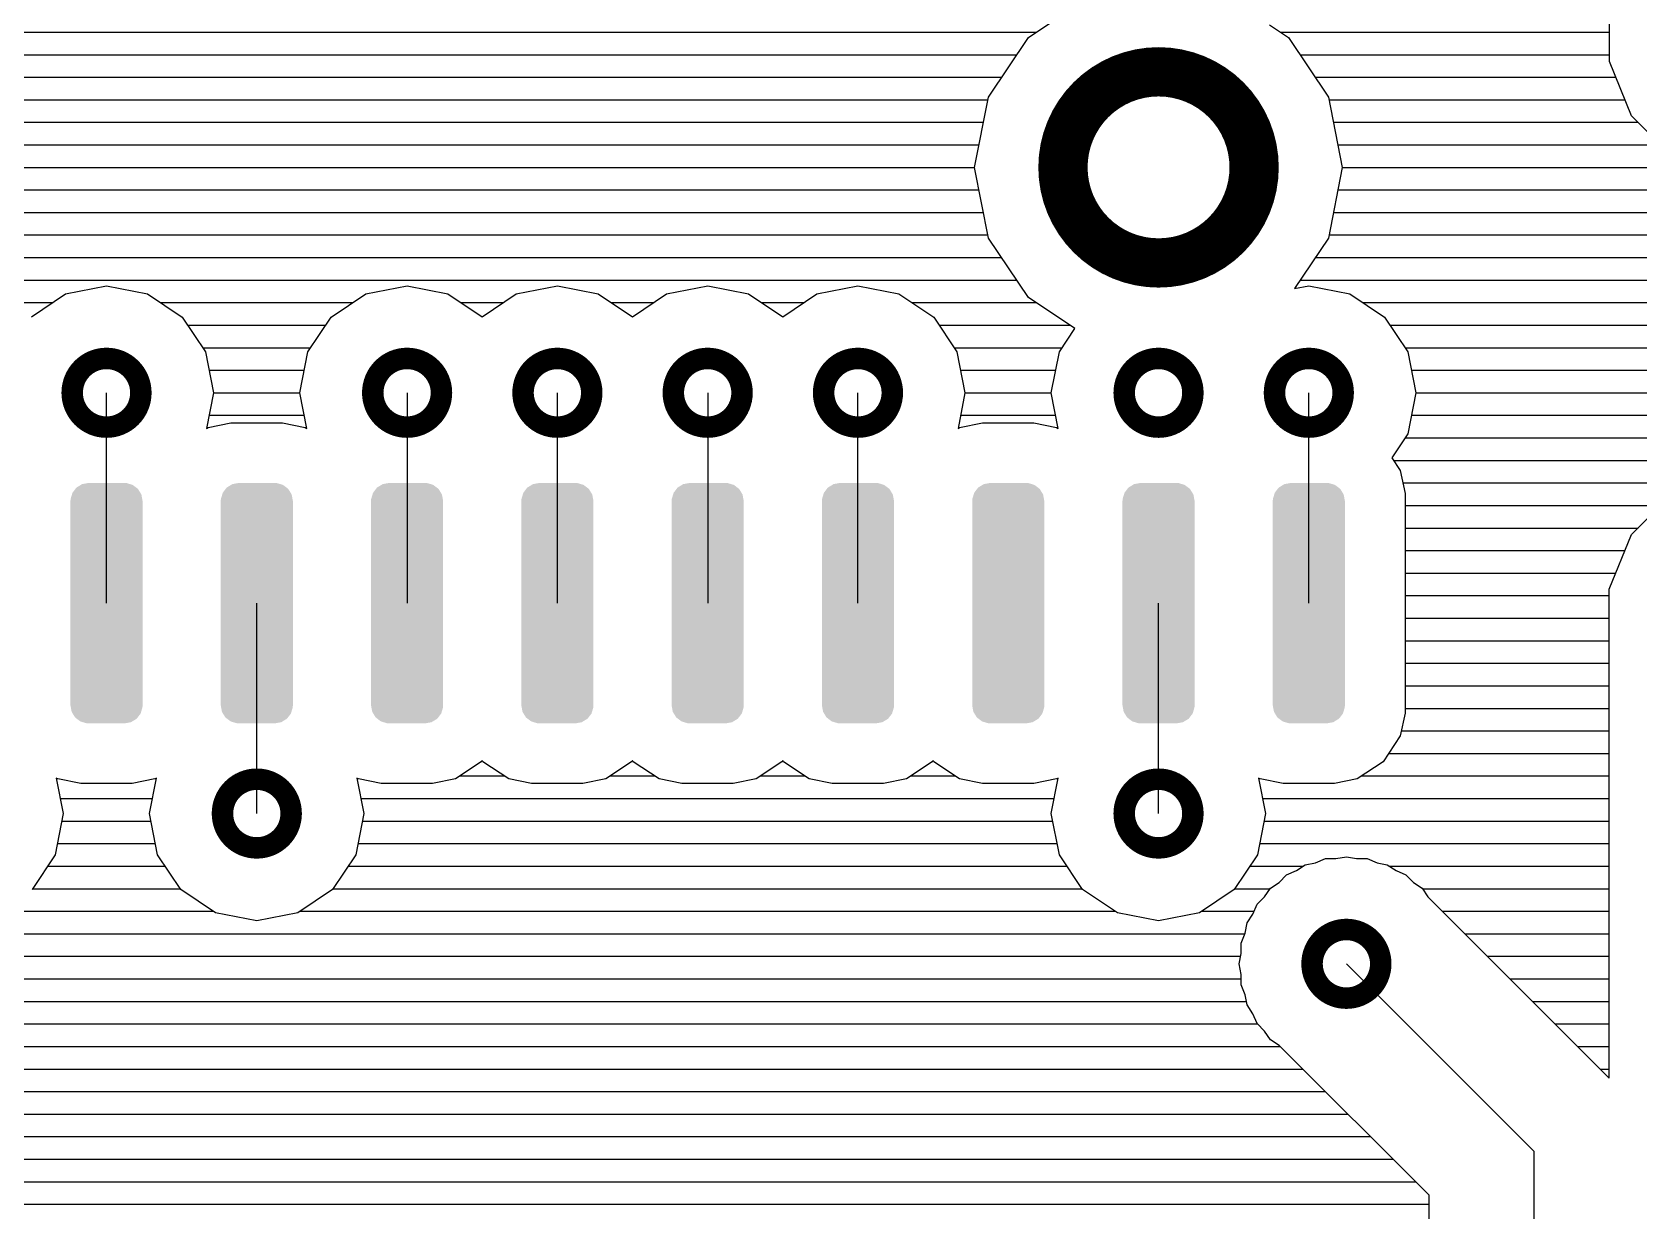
# Model space of a CAD drawing. Extents: x 295 to 953, y 10 to 290.
# Drawn here: x 678.28 to 705.44, y 215.68 to 235.61 of the extents above; entities that cross this region are included whole.
import ezdxf

# ---------------------------------------------------------------- set-up
doc = ezdxf.new("R2010")
doc.units = 0
doc.header["$LTSCALE"] = 5
doc.header["$MEASUREMENT"] = 0
doc.layers.get('0').update_dxf_attribs({"linetype": 'CONTINUOUS', "lineweight": 25})
doc.layers.add('130409_DV-DPH-A6_TOP', color=5, linetype='CONTINUOUS')

msp = doc.modelspace()

# ---------------------------------------------------------------- linework, layer by layer
for points, const_width in [([(695.702, 233.322, 1), (698.933, 233.322, 1)], 0.833), ([(678.957, 229.512, 1), (680.118, 229.512, 1)], 0.363), ([(684.037, 229.512, 1), (685.198, 229.512, 1)], 0.363), ([(686.577, 229.512, 1), (687.738, 229.512, 1)], 0.363), ([(689.117, 229.512, 1), (690.278, 229.512, 1)], 0.363), ([(691.657, 229.512, 1), (692.818, 229.512, 1)], 0.363), ([(696.737, 229.512, 1), (697.898, 229.512, 1)], 0.363), ([(699.277, 229.512, 1), (700.438, 229.512, 1)], 0.363), ([(681.497, 222.4, 1), (682.658, 222.4, 1)], 0.363), ([(696.737, 222.4, 1), (697.898, 222.4, 1)], 0.363), ([(699.912, 219.86, 1), (701.073, 219.86, 1)], 0.363)]:
    msp.add_lwpolyline(points, format="xyb", close=True, dxfattribs=dict(const_width=const_width))
for points in [[(678.962, 227.822), (679.011, 227.887), (680.109, 227.822), (680.069, 227.887)], [(679.011, 227.887), (679.029, 227.91), (680.069, 227.887), (680.039, 227.91)], [(679.029, 227.91), (679.102, 227.954), (680.039, 227.91), (679.981, 227.954)], [(679.102, 227.954), (679.124, 227.968), (679.981, 227.954), (679.937, 227.968)], [(679.124, 227.968), (679.223, 227.986), (679.937, 227.968), (679.875, 227.986)], [(679.223, 227.986), (679.233, 227.988), (679.875, 227.986), (679.842, 227.988)], [(681.502, 227.822), (681.551, 227.887), (682.649, 227.822), (682.609, 227.887)], [(681.551, 227.887), (681.569, 227.91), (682.609, 227.887), (682.579, 227.91)], [(681.569, 227.91), (681.642, 227.954), (682.579, 227.91), (682.521, 227.954)], [(681.642, 227.954), (681.664, 227.968), (682.521, 227.954), (682.477, 227.968)], [(681.664, 227.968), (681.763, 227.986), (682.477, 227.968), (682.415, 227.986)], [(681.763, 227.986), (681.773, 227.988), (682.415, 227.986), (682.382, 227.988)], [(684.042, 227.822), (684.091, 227.887), (685.189, 227.822), (685.149, 227.887)], [(684.091, 227.887), (684.109, 227.91), (685.149, 227.887), (685.119, 227.91)], [(684.109, 227.91), (684.182, 227.954), (685.119, 227.91), (685.061, 227.954)], [(684.182, 227.954), (684.204, 227.968), (685.061, 227.954), (685.017, 227.968)], [(684.204, 227.968), (684.303, 227.986), (685.017, 227.968), (684.955, 227.986)], [(684.303, 227.986), (684.313, 227.988), (684.955, 227.986), (684.922, 227.988)], [(686.582, 227.822), (686.631, 227.887), (687.729, 227.822), (687.689, 227.887)], [(686.631, 227.887), (686.649, 227.91), (687.689, 227.887), (687.659, 227.91)], [(686.649, 227.91), (686.722, 227.954), (687.659, 227.91), (687.601, 227.954)], [(686.722, 227.954), (686.744, 227.968), (687.601, 227.954), (687.557, 227.968)], [(686.744, 227.968), (686.843, 227.986), (687.557, 227.968), (687.495, 227.986)], [(686.843, 227.986), (686.853, 227.988), (687.495, 227.986), (687.462, 227.988)], [(689.122, 227.822), (689.171, 227.887), (690.269, 227.822), (690.229, 227.887)], [(689.171, 227.887), (689.189, 227.91), (690.229, 227.887), (690.199, 227.91)], [(689.189, 227.91), (689.262, 227.954), (690.199, 227.91), (690.141, 227.954)], [(689.262, 227.954), (689.284, 227.968), (690.141, 227.954), (690.097, 227.968)], [(689.284, 227.968), (689.383, 227.986), (690.097, 227.968), (690.035, 227.986)], [(689.383, 227.986), (689.393, 227.988), (690.035, 227.986), (690.002, 227.988)], [(691.662, 227.822), (691.711, 227.887), (692.809, 227.822), (692.769, 227.887)], [(691.711, 227.887), (691.729, 227.91), (692.769, 227.887), (692.739, 227.91)], [(691.729, 227.91), (691.802, 227.954), (692.739, 227.91), (692.681, 227.954)], [(691.802, 227.954), (691.824, 227.968), (692.681, 227.954), (692.637, 227.968)], [(691.824, 227.968), (691.923, 227.986), (692.637, 227.968), (692.575, 227.986)], [(691.923, 227.986), (691.933, 227.988), (692.575, 227.986), (692.542, 227.988)], [(694.202, 227.822), (694.251, 227.887), (695.349, 227.822), (695.309, 227.887)], [(694.251, 227.887), (694.269, 227.91), (695.309, 227.887), (695.279, 227.91)], [(694.269, 227.91), (694.342, 227.954), (695.279, 227.91), (695.221, 227.954)], [(694.342, 227.954), (694.364, 227.968), (695.221, 227.954), (695.177, 227.968)], [(694.364, 227.968), (694.463, 227.986), (695.177, 227.968), (695.115, 227.986)], [(694.463, 227.986), (694.473, 227.988), (695.115, 227.986), (695.082, 227.988)], [(696.742, 227.822), (696.791, 227.887), (697.889, 227.822), (697.849, 227.887)], [(696.791, 227.887), (696.809, 227.91), (697.849, 227.887), (697.819, 227.91)], [(696.809, 227.91), (696.882, 227.954), (697.819, 227.91), (697.761, 227.954)], [(696.882, 227.954), (696.904, 227.968), (697.761, 227.954), (697.717, 227.968)], [(696.904, 227.968), (697.003, 227.986), (697.717, 227.968), (697.655, 227.986)], [(697.003, 227.986), (697.013, 227.988), (697.655, 227.986), (697.622, 227.988)], [(699.282, 227.822), (699.331, 227.887), (700.429, 227.822), (700.389, 227.887)], [(699.331, 227.887), (699.349, 227.91), (700.389, 227.887), (700.359, 227.91)], [(699.349, 227.91), (699.422, 227.954), (700.359, 227.91), (700.301, 227.954)], [(699.422, 227.954), (699.444, 227.968), (700.301, 227.954), (700.257, 227.968)], [(699.444, 227.968), (699.543, 227.986), (700.257, 227.968), (700.195, 227.986)], [(699.543, 227.986), (699.553, 227.988), (700.195, 227.986), (700.162, 227.988)], [(678.928, 227.683), (678.93, 227.716), (680.147, 227.683), (680.141, 227.716)], [(678.928, 224.229), (678.928, 227.683), (680.147, 224.229), (680.147, 227.683)], [(678.93, 227.716), (678.953, 227.792), (680.141, 227.716), (680.127, 227.792)], [(678.953, 227.792), (678.962, 227.822), (680.127, 227.792), (680.109, 227.822)], [(681.468, 227.683), (681.47, 227.716), (682.687, 227.683), (682.681, 227.716)], [(681.468, 224.229), (681.468, 227.683), (682.687, 224.229), (682.687, 227.683)], [(681.47, 227.716), (681.493, 227.792), (682.681, 227.716), (682.667, 227.792)], [(681.493, 227.792), (681.502, 227.822), (682.667, 227.792), (682.649, 227.822)], [(684.008, 227.683), (684.01, 227.716), (685.227, 227.683), (685.221, 227.716)], [(684.008, 224.229), (684.008, 227.683), (685.227, 224.229), (685.227, 227.683)], [(684.01, 227.716), (684.033, 227.792), (685.221, 227.716), (685.207, 227.792)], [(684.033, 227.792), (684.042, 227.822), (685.207, 227.792), (685.189, 227.822)], [(686.548, 227.683), (686.55, 227.716), (687.767, 227.683), (687.761, 227.716)], [(686.548, 224.229), (686.548, 227.683), (687.767, 224.229), (687.767, 227.683)], [(686.55, 227.716), (686.573, 227.792), (687.761, 227.716), (687.747, 227.792)], [(686.573, 227.792), (686.582, 227.822), (687.747, 227.792), (687.729, 227.822)], [(689.088, 227.683), (689.09, 227.716), (690.307, 227.683), (690.301, 227.716)], [(689.088, 224.229), (689.088, 227.683), (690.307, 224.229), (690.307, 227.683)], [(689.09, 227.716), (689.113, 227.792), (690.301, 227.716), (690.287, 227.792)], [(689.113, 227.792), (689.122, 227.822), (690.287, 227.792), (690.269, 227.822)], [(691.628, 227.683), (691.63, 227.716), (692.847, 227.683), (692.841, 227.716)], [(691.628, 224.229), (691.628, 227.683), (692.847, 224.229), (692.847, 227.683)], [(691.63, 227.716), (691.653, 227.792), (692.841, 227.716), (692.827, 227.792)], [(691.653, 227.792), (691.662, 227.822), (692.827, 227.792), (692.809, 227.822)], [(694.168, 227.683), (694.17, 227.716), (695.387, 227.683), (695.381, 227.716)], [(694.168, 224.229), (694.168, 227.683), (695.387, 224.229), (695.387, 227.683)], [(694.17, 227.716), (694.193, 227.792), (695.381, 227.716), (695.367, 227.792)], [(694.193, 227.792), (694.202, 227.822), (695.367, 227.792), (695.349, 227.822)], [(696.708, 227.683), (696.71, 227.716), (697.927, 227.683), (697.921, 227.716)], [(696.708, 224.229), (696.708, 227.683), (697.927, 224.229), (697.927, 227.683)], [(696.71, 227.716), (696.733, 227.792), (697.921, 227.716), (697.907, 227.792)], [(696.733, 227.792), (696.742, 227.822), (697.907, 227.792), (697.889, 227.822)], [(699.248, 227.683), (699.25, 227.716), (700.467, 227.683), (700.461, 227.716)], [(699.248, 224.229), (699.248, 227.683), (700.467, 224.229), (700.467, 227.683)], [(699.25, 227.716), (699.273, 227.792), (700.461, 227.716), (700.447, 227.792)], [(699.273, 227.792), (699.282, 227.822), (700.447, 227.792), (700.429, 227.822)], [(678.934, 224.196), (678.928, 224.229), (680.145, 224.196), (680.147, 224.229)], [(678.948, 224.12), (678.934, 224.196), (680.123, 224.12), (680.145, 224.196)], [(678.966, 224.09), (678.948, 224.12), (680.114, 224.09), (680.123, 224.12)], [(679.006, 224.025), (678.966, 224.09), (680.064, 224.025), (680.114, 224.09)], [(681.474, 224.196), (681.468, 224.229), (682.685, 224.196), (682.687, 224.229)], [(681.488, 224.12), (681.474, 224.196), (682.663, 224.12), (682.685, 224.196)], [(681.506, 224.09), (681.488, 224.12), (682.654, 224.09), (682.663, 224.12)], [(681.546, 224.025), (681.506, 224.09), (682.604, 224.025), (682.654, 224.09)], [(684.014, 224.196), (684.008, 224.229), (685.225, 224.196), (685.227, 224.229)], [(684.028, 224.12), (684.014, 224.196), (685.203, 224.12), (685.225, 224.196)], [(684.046, 224.09), (684.028, 224.12), (685.194, 224.09), (685.203, 224.12)], [(684.086, 224.025), (684.046, 224.09), (685.144, 224.025), (685.194, 224.09)], [(686.554, 224.196), (686.548, 224.229), (687.765, 224.196), (687.767, 224.229)], [(686.568, 224.12), (686.554, 224.196), (687.743, 224.12), (687.765, 224.196)], [(686.586, 224.09), (686.568, 224.12), (687.734, 224.09), (687.743, 224.12)], [(686.626, 224.025), (686.586, 224.09), (687.684, 224.025), (687.734, 224.09)], [(689.094, 224.196), (689.088, 224.229), (690.305, 224.196), (690.307, 224.229)], [(689.108, 224.12), (689.094, 224.196), (690.283, 224.12), (690.305, 224.196)], [(689.126, 224.09), (689.108, 224.12), (690.274, 224.09), (690.283, 224.12)], [(689.166, 224.025), (689.126, 224.09), (690.224, 224.025), (690.274, 224.09)], [(691.634, 224.196), (691.628, 224.229), (692.845, 224.196), (692.847, 224.229)], [(691.648, 224.12), (691.634, 224.196), (692.823, 224.12), (692.845, 224.196)], [(691.666, 224.09), (691.648, 224.12), (692.814, 224.09), (692.823, 224.12)], [(691.706, 224.025), (691.666, 224.09), (692.764, 224.025), (692.814, 224.09)], [(694.174, 224.196), (694.168, 224.229), (695.385, 224.196), (695.387, 224.229)], [(694.188, 224.12), (694.174, 224.196), (695.363, 224.12), (695.385, 224.196)], [(694.206, 224.09), (694.188, 224.12), (695.354, 224.09), (695.363, 224.12)], [(694.246, 224.025), (694.206, 224.09), (695.304, 224.025), (695.354, 224.09)], [(696.714, 224.196), (696.708, 224.229), (697.925, 224.196), (697.927, 224.229)], [(696.728, 224.12), (696.714, 224.196), (697.903, 224.12), (697.925, 224.196)], [(696.746, 224.09), (696.728, 224.12), (697.894, 224.09), (697.903, 224.12)], [(696.786, 224.025), (696.746, 224.09), (697.844, 224.025), (697.894, 224.09)], [(699.254, 224.196), (699.248, 224.229), (700.465, 224.196), (700.467, 224.229)], [(699.268, 224.12), (699.254, 224.196), (700.443, 224.12), (700.465, 224.196)], [(699.286, 224.09), (699.268, 224.12), (700.434, 224.09), (700.443, 224.12)], [(699.326, 224.025), (699.286, 224.09), (700.384, 224.025), (700.434, 224.09)], [(679.036, 224.002), (679.006, 224.025), (680.046, 224.002), (680.064, 224.025)], [(679.094, 223.958), (679.036, 224.002), (679.973, 223.958), (680.046, 224.002)], [(679.139, 223.944), (679.094, 223.958), (679.951, 223.944), (679.973, 223.958)], [(679.2, 223.926), (679.139, 223.944), (679.852, 223.926), (679.951, 223.944)], [(679.233, 223.924), (679.2, 223.926), (679.842, 223.924), (679.852, 223.926)], [(681.576, 224.002), (681.546, 224.025), (682.586, 224.002), (682.604, 224.025)], [(681.634, 223.958), (681.576, 224.002), (682.513, 223.958), (682.586, 224.002)], [(681.679, 223.944), (681.634, 223.958), (682.491, 223.944), (682.513, 223.958)], [(681.74, 223.926), (681.679, 223.944), (682.392, 223.926), (682.491, 223.944)], [(681.773, 223.924), (681.74, 223.926), (682.382, 223.924), (682.392, 223.926)], [(684.116, 224.002), (684.086, 224.025), (685.126, 224.002), (685.144, 224.025)], [(684.174, 223.958), (684.116, 224.002), (685.053, 223.958), (685.126, 224.002)], [(684.219, 223.944), (684.174, 223.958), (685.031, 223.944), (685.053, 223.958)], [(684.28, 223.926), (684.219, 223.944), (684.932, 223.926), (685.031, 223.944)], [(684.313, 223.924), (684.28, 223.926), (684.922, 223.924), (684.932, 223.926)], [(686.656, 224.002), (686.626, 224.025), (687.666, 224.002), (687.684, 224.025)], [(686.714, 223.958), (686.656, 224.002), (687.593, 223.958), (687.666, 224.002)], [(686.759, 223.944), (686.714, 223.958), (687.571, 223.944), (687.593, 223.958)], [(686.82, 223.926), (686.759, 223.944), (687.472, 223.926), (687.571, 223.944)], [(686.853, 223.924), (686.82, 223.926), (687.462, 223.924), (687.472, 223.926)], [(689.196, 224.002), (689.166, 224.025), (690.206, 224.002), (690.224, 224.025)], [(689.254, 223.958), (689.196, 224.002), (690.133, 223.958), (690.206, 224.002)], [(689.299, 223.944), (689.254, 223.958), (690.111, 223.944), (690.133, 223.958)], [(689.36, 223.926), (689.299, 223.944), (690.012, 223.926), (690.111, 223.944)], [(689.393, 223.924), (689.36, 223.926), (690.002, 223.924), (690.012, 223.926)], [(691.736, 224.002), (691.706, 224.025), (692.746, 224.002), (692.764, 224.025)], [(691.794, 223.958), (691.736, 224.002), (692.673, 223.958), (692.746, 224.002)], [(691.839, 223.944), (691.794, 223.958), (692.651, 223.944), (692.673, 223.958)], [(691.9, 223.926), (691.839, 223.944), (692.552, 223.926), (692.651, 223.944)], [(691.933, 223.924), (691.9, 223.926), (692.542, 223.924), (692.552, 223.926)], [(694.276, 224.002), (694.246, 224.025), (695.286, 224.002), (695.304, 224.025)], [(694.334, 223.958), (694.276, 224.002), (695.213, 223.958), (695.286, 224.002)], [(694.379, 223.944), (694.334, 223.958), (695.191, 223.944), (695.213, 223.958)], [(694.44, 223.926), (694.379, 223.944), (695.092, 223.926), (695.191, 223.944)], [(694.473, 223.924), (694.44, 223.926), (695.082, 223.924), (695.092, 223.926)], [(696.816, 224.002), (696.786, 224.025), (697.826, 224.002), (697.844, 224.025)], [(696.874, 223.958), (696.816, 224.002), (697.753, 223.958), (697.826, 224.002)], [(696.919, 223.944), (696.874, 223.958), (697.731, 223.944), (697.753, 223.958)], [(696.98, 223.926), (696.919, 223.944), (697.632, 223.926), (697.731, 223.944)], [(697.013, 223.924), (696.98, 223.926), (697.622, 223.924), (697.632, 223.926)], [(699.356, 224.002), (699.326, 224.025), (700.366, 224.002), (700.384, 224.025)], [(699.414, 223.958), (699.356, 224.002), (700.293, 223.958), (700.366, 224.002)], [(699.459, 223.944), (699.414, 223.958), (700.271, 223.944), (700.293, 223.958)], [(699.52, 223.926), (699.459, 223.944), (700.172, 223.926), (700.271, 223.944)], [(699.553, 223.924), (699.52, 223.926), (700.162, 223.924), (700.172, 223.926)]]:
    msp.add_solid(points)
at = {"layer": '130409_DV-DPH-A6_TOP', "color": 7}
for p, q in [((704.938, 235.11), (704.932, 245.245)), ((695.118, 235.517), (696.124, 236.192)), ((699.192, 235.73), (699.512, 235.517)), ((673.98, 235.608), (695.25, 235.608)), ((694.442, 234.511), (695.118, 235.517)), ((699.38, 235.608), (704.932, 235.608)), ((699.512, 235.517), (700.188, 234.511)), ((674.31, 235.227), (694.92, 235.227)), ((699.71, 235.227), (704.932, 235.227)), ((705.313, 234.191), (704.938, 235.11)), ((674.564, 234.846), (694.666, 234.846)), ((699.964, 234.846), (705.044, 234.846)), ((674.793, 234.465), (694.437, 234.465)), ((694.209, 233.322), (694.442, 234.511)), ((700.188, 234.511), (700.421, 233.322)), ((700.193, 234.465), (705.202, 234.465)), ((674.869, 234.084), (694.361, 234.084)), ((700.269, 234.084), (705.425, 234.084)), ((707.203, 232.301), (705.313, 234.191)), ((674.945, 233.703), (694.285, 233.703)), ((700.345, 233.703), (705.806, 233.703)), ((675.021, 233.322), (694.209, 233.322)), ((694.442, 232.128), (694.209, 233.322)), ((700.421, 233.322), (700.188, 232.128)), ((700.421, 233.322), (706.187, 233.322)), ((674.945, 232.941), (694.285, 232.941)), ((700.345, 232.941), (706.568, 232.941)), ((674.869, 232.56), (694.361, 232.56)), ((700.269, 232.56), (706.949, 232.56)), ((674.793, 232.179), (694.437, 232.179)), ((700.193, 232.179), (707.508, 232.179)), ((695.118, 231.122), (694.442, 232.128)), ((700.188, 232.128), (699.614, 231.275)), ((674.564, 231.798), (694.666, 231.798)), ((699.964, 231.798), (735.306, 231.798)), ((674.31, 231.417), (694.92, 231.417)), ((699.71, 231.417), (735.56, 231.417)), ((678.268, 230.797), (678.842, 231.183)), ((678.842, 231.183), (679.538, 231.32)), ((679.538, 231.32), (680.228, 231.183)), ((680.228, 231.183), (680.818, 230.792)), ((683.332, 230.792), (683.922, 231.183)), ((683.922, 231.183), (684.618, 231.32)), ((684.618, 231.32), (685.308, 231.183)), ((685.308, 231.183), (685.888, 230.797)), ((685.888, 230.797), (686.462, 231.183)), ((686.462, 231.183), (687.158, 231.32)), ((687.158, 231.32), (687.848, 231.183)), ((687.848, 231.183), (688.428, 230.797)), ((688.428, 230.797), (689.002, 231.183)), ((689.002, 231.183), (689.698, 231.32)), ((689.698, 231.32), (690.388, 231.183)), ((690.388, 231.183), (690.968, 230.797)), ((690.968, 230.797), (691.542, 231.183)), ((691.542, 231.183), (692.238, 231.32)), ((692.238, 231.32), (692.928, 231.183)), ((692.928, 231.183), (693.518, 230.792)), ((695.905, 230.599), (695.118, 231.122)), ((699.614, 231.275), (699.858, 231.32)), ((699.858, 231.32), (700.548, 231.183)), ((700.548, 231.183), (701.138, 230.792)), ((677.912, 231.036), (678.618, 231.036)), ((680.452, 231.036), (683.698, 231.036)), ((685.532, 231.036), (686.238, 231.036)), ((688.072, 231.036), (688.778, 231.036)), ((690.612, 231.036), (691.318, 231.036)), ((693.152, 231.036), (695.25, 231.036)), ((700.772, 231.036), (735.89, 231.036)), ((680.818, 230.792), (681.209, 230.203)), ((680.909, 230.655), (683.241, 230.655)), ((682.941, 230.203), (683.332, 230.792)), ((693.518, 230.792), (693.909, 230.203)), ((693.609, 230.655), (695.819, 230.655)), ((695.641, 230.203), (695.905, 230.599)), ((701.138, 230.792), (701.529, 230.203)), ((701.229, 230.655), (735.646, 230.655)), ((681.163, 230.274), (682.987, 230.274)), ((681.209, 230.203), (681.346, 229.512)), ((682.804, 229.512), (682.941, 230.203)), ((693.863, 230.274), (695.687, 230.274)), ((693.909, 230.203), (694.046, 229.512)), ((695.504, 229.512), (695.641, 230.203)), ((701.483, 230.274), (735.392, 230.274)), ((701.529, 230.203), (701.666, 229.512)), ((681.27, 229.893), (682.88, 229.893)), ((693.97, 229.893), (695.58, 229.893)), ((701.59, 229.893), (735.138, 229.893)), ((679.538, 225.956), (679.538, 229.512)), ((681.346, 229.512), (681.229, 228.907)), ((681.346, 229.512), (682.804, 229.512)), ((682.921, 228.907), (682.804, 229.512)), ((684.618, 229.512), (684.618, 225.956)), ((687.158, 225.956), (687.158, 229.512)), ((689.698, 229.512), (689.698, 225.956)), ((692.238, 225.956), (692.238, 229.512)), ((694.046, 229.512), (693.929, 228.907)), ((694.046, 229.512), (695.504, 229.512)), ((695.621, 228.907), (695.504, 229.512)), ((699.858, 225.956), (699.858, 229.512)), ((701.666, 229.512), (701.529, 228.816)), ((701.666, 229.512), (735.026, 229.512)), ((681.229, 228.907), (681.255, 228.928)), ((681.255, 228.928), (681.641, 229.004)), ((681.27, 229.131), (682.88, 229.131)), ((681.641, 229.004), (682.509, 229.004)), ((682.509, 229.004), (682.895, 228.928)), ((682.895, 228.928), (682.921, 228.907)), ((693.929, 228.907), (693.955, 228.928)), ((693.955, 228.928), (694.341, 229.004)), ((693.97, 229.131), (695.58, 229.131)), ((694.341, 229.004), (695.209, 229.004)), ((695.209, 229.004), (695.595, 228.928)), ((695.595, 228.928), (695.621, 228.907)), ((701.59, 229.131), (707.508, 229.131)), ((705.313, 227.114), (707.203, 229.004)), ((701.529, 228.816), (701.26, 228.415)), ((701.483, 228.75), (706.949, 228.75)), ((701.26, 228.415), (701.402, 228.196)), ((701.29, 228.369), (706.568, 228.369)), ((701.402, 228.196), (701.483, 227.81)), ((701.448, 227.988), (706.187, 227.988)), ((701.483, 227.81), (701.483, 224.097)), ((701.483, 227.607), (705.806, 227.607)), ((701.483, 227.226), (705.425, 227.226)), ((704.932, 226.195), (705.313, 227.114)), ((701.483, 226.845), (705.202, 226.845)), ((701.483, 226.464), (705.044, 226.464)), ((682.078, 222.4), (682.078, 225.956)), ((697.318, 222.4), (697.318, 225.956)), ((701.483, 226.083), (704.932, 226.083)), ((704.932, 217.925), (704.932, 226.195)), ((701.483, 225.702), (704.932, 225.702)), ((701.483, 225.321), (704.932, 225.321)), ((701.483, 224.94), (704.932, 224.94)), ((701.483, 224.559), (704.932, 224.559)), ((701.483, 224.097), (701.402, 223.711)), ((701.483, 224.178), (704.932, 224.178)), ((701.422, 223.797), (704.932, 223.797)), ((701.402, 223.711), (701.112, 223.274)), ((685.872, 223.274), (685.435, 222.984)), ((685.888, 223.294), (685.872, 223.274)), ((685.898, 223.274), (685.888, 223.294)), ((686.335, 222.984), (685.898, 223.274)), ((688.412, 223.274), (687.975, 222.984)), ((688.428, 223.294), (688.412, 223.274)), ((688.438, 223.274), (688.428, 223.294)), ((688.875, 222.984), (688.438, 223.274)), ((690.952, 223.274), (690.515, 222.984)), ((690.968, 223.294), (690.952, 223.274)), ((690.978, 223.274), (690.968, 223.294)), ((691.415, 222.984), (690.978, 223.274)), ((693.492, 223.274), (693.055, 222.984)), ((693.508, 223.294), (693.492, 223.274)), ((693.518, 223.274), (693.508, 223.294)), ((693.955, 222.984), (693.518, 223.274)), ((701.112, 223.274), (700.675, 222.984)), ((701.204, 223.416), (704.932, 223.416)), ((678.715, 222.984), (678.689, 222.999)), ((678.689, 222.999), (678.806, 222.4)), ((679.101, 222.908), (678.715, 222.984)), ((680.355, 222.984), (679.969, 222.908)), ((680.264, 222.4), (680.381, 222.999)), ((680.381, 222.999), (680.355, 222.984)), ((683.795, 222.984), (683.769, 222.999)), ((683.769, 222.999), (683.886, 222.4)), ((684.181, 222.908), (683.795, 222.984)), ((685.435, 222.984), (685.049, 222.908)), ((685.507, 223.035), (686.263, 223.035)), ((686.721, 222.908), (686.335, 222.984)), ((687.975, 222.984), (687.589, 222.908)), ((688.047, 223.035), (688.803, 223.035)), ((689.261, 222.908), (688.875, 222.984)), ((690.515, 222.984), (690.129, 222.908)), ((690.587, 223.035), (691.343, 223.035)), ((691.801, 222.908), (691.415, 222.984)), ((693.055, 222.984), (692.669, 222.908)), ((693.127, 223.035), (693.883, 223.035)), ((694.341, 222.908), (693.955, 222.984)), ((695.595, 222.984), (695.209, 222.908)), ((695.504, 222.4), (695.621, 222.999)), ((695.621, 222.999), (695.595, 222.984)), ((699.035, 222.984), (699.009, 222.999)), ((699.009, 222.999), (699.126, 222.4)), ((699.421, 222.908), (699.035, 222.984)), ((700.675, 222.984), (700.289, 222.908)), ((700.747, 223.035), (704.932, 223.035)), ((679.969, 222.908), (679.101, 222.908)), ((685.049, 222.908), (684.181, 222.908)), ((687.589, 222.908), (686.721, 222.908)), ((690.129, 222.908), (689.261, 222.908)), ((692.669, 222.908), (691.801, 222.908)), ((695.209, 222.908), (694.341, 222.908)), ((700.289, 222.908), (699.421, 222.908)), ((678.755, 222.654), (680.315, 222.654)), ((683.835, 222.654), (695.555, 222.654)), ((699.075, 222.654), (704.932, 222.654)), ((678.806, 222.4), (678.669, 221.704)), ((678.781, 222.273), (680.289, 222.273)), ((680.401, 221.704), (680.264, 222.4)), ((683.886, 222.4), (683.749, 221.704)), ((683.861, 222.273), (695.529, 222.273)), ((695.641, 221.704), (695.504, 222.4)), ((699.126, 222.4), (698.989, 221.704)), ((699.101, 222.273), (704.932, 222.273)), ((678.704, 221.892), (680.366, 221.892)), ((683.784, 221.892), (695.606, 221.892)), ((699.024, 221.892), (704.932, 221.892)), ((678.669, 221.704), (678.278, 221.115)), ((680.792, 221.115), (680.401, 221.704)), ((683.749, 221.704), (683.358, 221.115)), ((696.032, 221.115), (695.641, 221.704)), ((698.989, 221.704), (698.598, 221.115)), ((699.969, 221.567), (700.137, 221.638)), ((700.137, 221.638), (700.315, 221.638)), ((700.315, 221.638), (700.493, 221.668)), ((700.493, 221.668), (700.665, 221.638)), ((700.665, 221.638), (700.843, 221.638)), ((700.843, 221.638), (701.011, 221.567)), ((678.542, 221.511), (680.528, 221.511)), ((683.622, 221.511), (695.768, 221.511)), ((698.862, 221.511), (699.761, 221.511)), ((699.355, 221.237), (699.482, 221.364)), ((699.482, 221.364), (699.649, 221.435)), ((699.649, 221.435), (699.797, 221.531)), ((699.797, 221.531), (699.969, 221.567)), ((701.011, 221.567), (701.183, 221.531)), ((701.183, 221.531), (701.331, 221.435)), ((701.219, 221.511), (704.932, 221.511)), ((701.331, 221.435), (701.498, 221.364)), ((701.498, 221.364), (701.625, 221.237)), ((678.283, 221.13), (680.787, 221.13)), ((681.382, 220.724), (680.792, 221.115)), ((683.358, 221.115), (682.768, 220.724)), ((683.363, 221.13), (696.027, 221.13)), ((696.622, 220.724), (696.032, 221.115)), ((698.598, 221.115), (698.008, 220.724)), ((698.603, 221.13), (699.202, 221.13)), ((699.111, 220.993), (699.207, 221.14)), ((699.207, 221.14), (699.355, 221.237)), ((701.625, 221.237), (701.773, 221.14)), ((701.773, 221.14), (701.869, 220.993)), ((701.778, 221.13), (704.932, 221.13)), ((698.913, 220.698), (698.984, 220.866)), ((698.984, 220.866), (699.111, 220.993)), ((701.869, 220.993), (704.673, 218.189)), ((677.724, 220.749), (681.346, 220.749)), ((682.078, 220.586), (681.382, 220.724)), ((682.768, 220.724), (682.078, 220.586)), ((682.804, 220.749), (696.586, 220.749)), ((697.318, 220.586), (696.622, 220.724)), ((698.008, 220.724), (697.318, 220.586)), ((698.044, 220.749), (698.933, 220.749)), ((698.781, 220.378), (698.816, 220.551)), ((698.816, 220.551), (698.913, 220.698)), ((702.113, 220.749), (704.932, 220.749)), ((673.797, 220.368), (698.776, 220.368)), ((698.715, 220.211), (698.781, 220.378)), ((702.494, 220.368), (704.932, 220.368)), ((673.904, 219.987), (698.704, 219.987)), ((698.679, 219.86), (698.715, 220.033)), ((698.715, 220.033), (698.715, 220.211)), ((702.875, 219.987), (704.932, 219.987)), ((698.715, 219.682), (698.679, 219.86)), ((703.668, 216.685), (700.493, 219.86)), ((673.95, 219.606), (698.715, 219.606)), ((698.715, 219.504), (698.715, 219.682)), ((698.781, 219.337), (698.715, 219.504)), ((703.256, 219.606), (704.932, 219.606)), ((673.95, 219.225), (698.806, 219.225)), ((698.816, 219.164), (698.781, 219.337)), ((698.913, 219.017), (698.816, 219.164)), ((703.637, 219.225), (704.932, 219.225)), ((698.984, 218.849), (698.913, 219.017)), ((673.95, 218.844), (698.994, 218.844)), ((699.111, 218.722), (698.984, 218.849)), ((699.207, 218.575), (699.111, 218.722)), ((704.018, 218.844), (704.932, 218.844)), ((673.95, 218.463), (699.375, 218.463)), ((699.355, 218.478), (699.207, 218.575)), ((701.89, 215.948), (699.355, 218.478)), ((704.399, 218.463), (704.932, 218.463)), ((673.95, 218.082), (699.756, 218.082)), ((704.673, 218.189), (704.932, 217.925)), ((704.78, 218.082), (704.932, 218.082)), ((673.904, 217.701), (700.137, 217.701)), ((673.797, 217.32), (700.518, 217.32)), ((673.543, 216.939), (700.899, 216.939)), ((673.086, 216.558), (701.28, 216.558)), ((703.668, 197.635), (703.668, 216.685)), ((660.95, 216.177), (701.661, 216.177)), ((701.89, 197.986), (701.89, 215.948)), ((661.026, 215.796), (701.89, 215.796))]:
    msp.add_line(p, q, dxfattribs=at)

doc.saveas('drawing.dxf')
